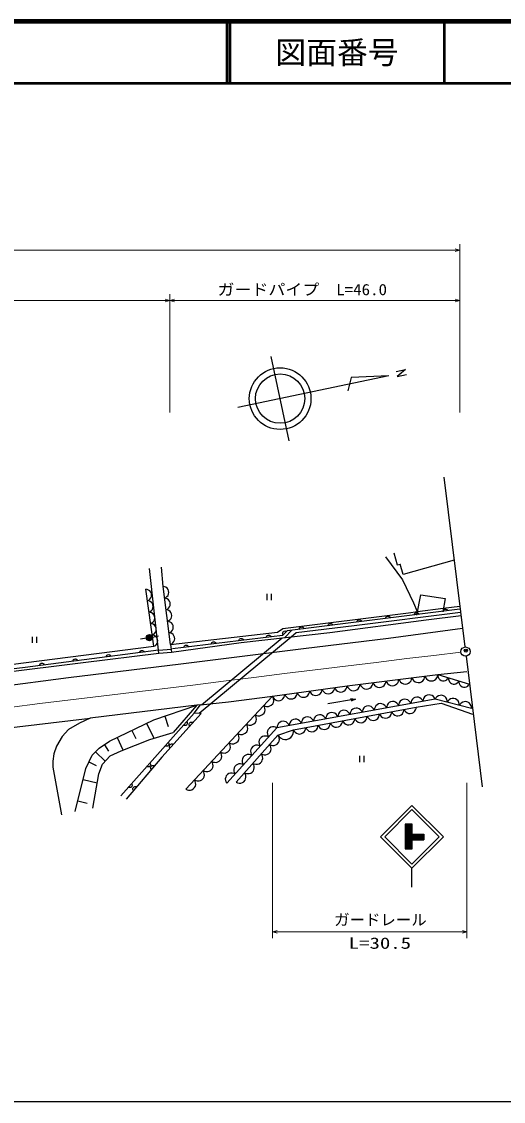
# Model space of a CAD drawing. Units: millimetres, scale not verified. Extents: x 40000 to 680000, y 20000 to 380000.
# Drawn here: x 475478 to 553609, y 205000 to 380000 of the extents above; entities that cross this region are included whole.
import ezdxf
from ezdxf.enums import TextEntityAlignment as Align

# ---------------------------------------------------------------- set-up
doc = ezdxf.new("R2010")
doc.units = ezdxf.units.MM
doc.header["$LTSCALE"] = 1000
doc.header["$PDMODE"] = 32
doc.header["$PDSIZE"] = 500
doc.linetypes.add('CHAIN', pattern=[18.5, 12, -1.5, 3.5, -1.5])
for name, color, linetype, lineweight in [('M-BGD', 7, 'Continuous', 25), ('M-BMK', 2, 'CHAIN', 13), ('M-BMK-OTRS', 5, 'Continuous', 25), ('M-BMK-SRVR', 3, 'Continuous', 25), ('M-STR-HTXT', 7, 'Continuous', 13), ('M-STR-STRC', 7, 'Continuous', 25), ('M-TTL', 2, 'Continuous', 140), ('M-TTL-BAND', 7, 'Continuous', 25), ('M-TTL-LINE', 7, 'Continuous', 50)]:
    doc.layers.add(name, color=color, linetype=linetype, lineweight=lineweight)
doc.layers.add('M-OTRS', color=6, linetype='Continuous')
doc.layers.add('M-TTL-TXT', color=7, linetype='Continuous')
doc.styles.add('ＭＳ ゴシック', font='')
doc.styles.get('ＭＳ ゴシック').set_extended_font_data('MS Gothic')

# ---------------------------------------------------------------- blocks, each defined once
blk = doc.blocks.new('BUHIN78')
at = {"color": 7, "linetype": 'Continuous', "lineweight": 25}
blk.add_lwpolyline([(-397, -49), (-376, 47), (-338, 130), (-274, 226), (-192, 285), (-102, 324), (21, 339), (118, 323), (211, 286), (299, 208), (356, 136), (397, 49)], dxfattribs=at)
blk = doc.blocks.new('BUHIN80')
at = {"color": 7, "linetype": 'Continuous', "lineweight": 25}
blk.add_lwpolyline([(-397, -49), (-377, 46), (-339, 129), (-274, 226), (-193, 284), (-103, 324), (20, 339), (117, 323), (210, 286), (299, 209), (356, 137), (397, 49)], dxfattribs=at)
blk = doc.blocks.new('BUHIN88')
at = {"color": 7, "linetype": 'Continuous', "lineweight": 25}
blk.add_lwpolyline([(-677, -763), (-451, -861), (-221, -902), (79, -902), (320, -815), (536, -687), (746, -450), (848, -220), (905, 29), (869, 327), (798, 546), (677, 763)], dxfattribs=at)
blk = doc.blocks.new('BUHIN90')
at = {"color": 7, "linetype": 'Continuous', "lineweight": 25}
blk.add_lwpolyline([(-995, -184), (-878, -399), (-723, -571), (-489, -754), (-248, -833), (0, -865), (308, -808), (529, -690), (726, -530), (879, -275), (958, -60), (995, 184)], dxfattribs=at)

msp = doc.modelspace()

# ---------------------------------------------------------------- hatches: boundary and pattern name
at = {"layer": 'M-STR-STRC'}
h = msp.add_hatch(dxfattribs=at)
h.set_pattern_fill('USER', color=256, style=0, pattern_type=2)
h.set_pattern_definition([(225, (538839, 249948), (70.7107, -70.7107), [])])
h.paths.add_polyline_path([(537689, 245959), (538839, 245959), (538839, 247417), (540680, 247417), (540680, 248337), (538839, 248337), (538839, 249948), (537689, 249948)])

# ---------------------------------------------------------------- linework, layer by layer
at = {"layer": 'M-BGD'}
for p, q in [((535845, 293885), (536384, 291942)), ((545626, 292697), (537330, 290394)), ((497748, 277623), (496215, 291377)), ((498431, 288448), (498147, 291566)), ((536384, 291942), (536863, 292075)), ((537330, 290394), (536863, 292075)), ((496911, 278755), (495644, 288005)), ((499635, 279072), (498431, 288448)), ((515249, 287254), (515249, 286254)), ((516017, 286254), (516017, 287254)), ((539574, 283825), (540222, 287096)), ((540222, 287096), (544142, 286528)), ((544142, 286528), (543764, 284338)), ((543865, 284925), (546548, 285274)), ((517819, 281633), (538231, 284191)), ((546549, 284751), (518562, 281263)), ((529425, 282142), (546670, 284292)), ((538231, 284191), (539684, 284380)), ((539684, 284380), (543865, 284925)), ((541093, 283053), (546734, 283774)), ((520022, 280990), (529425, 282142)), ((525437, 281005), (541093, 283053)), ((477205, 280306), (477205, 279306)), ((477973, 279306), (477973, 280306)), ((495721, 280062), (494736, 279888)), ((496703, 280252), (497681, 280458)), ((499635, 279072), (516984, 281059)), ((517774, 280504), (499938, 278320)), ((504283, 267901), (519199, 280296)), ((504654, 269250), (517749, 280131)), ((511077, 279373), (525437, 281005)), ((516984, 281059), (517819, 281633)), ((518562, 281263), (517774, 280504)), ((518142, 280171), (519276, 281352)), ((519199, 280296), (520022, 280990)), ((534968, 280013), (521193, 278360)), ((546998, 281653), (534968, 280013)), ((485515, 277321), (496911, 278755)), ((497704, 278121), (499768, 278303)), ((499635, 279072), (499812, 277805)), ((499812, 277805), (511077, 279373)), ((521193, 278360), (501278, 275850)), ((467582, 275051), (485515, 277321)), ((497694, 278109), (476068, 275334)), ((485456, 276138), (497748, 277623)), ((497748, 277623), (499812, 277805)), ((476068, 275334), (455036, 272674)), ((471927, 274456), (485456, 276138)), ((501278, 275850), (483095, 273646)), ((483095, 273646), (466931, 271564)), ((528259, 272336), (542992, 274172)), ((542992, 274172), (547703, 274687)), ((542992, 274172), (548097, 272623)), ((516153, 270670), (528259, 272336)), ((502099, 255585), (516153, 270670)), ((504516, 269265), (509043, 269758)), ((509043, 269758), (516153, 270670)), ((542533, 270214), (516889, 265567)), ((529616, 270214), (525141, 269411)), ((548441, 268665), (542533, 270214)), ((503922, 269197), (486623, 267086)), ((491552, 254524), (503482, 267939)), ((496946, 266858), (503922, 269197)), ((504596, 267886), (498206, 260807)), ((503922, 269197), (500044, 264805)), ((503482, 267939), (504516, 269265)), ((504596, 267886), (503482, 267939)), ((504516, 269265), (503922, 269197)), ((519577, 265223), (539483, 268894)), ((466315, 264688), (486623, 267086)), ((484855, 266288), (483087, 265261)), ((486623, 267086), (484855, 266288)), ((489760, 263379), (496946, 266858)), ((495749, 266278), (496920, 263858)), ((498690, 267443), (499247, 265783)), ((483087, 265261), (482060, 264120)), ((493353, 265119), (493987, 263808)), ((496279, 263664), (500044, 264805)), ((516889, 265567), (508734, 256560)), ((510283, 256732), (517052, 264362)), ((517052, 264362), (519577, 265223)), ((481147, 262580), (480691, 261326)), ((482060, 264120), (481147, 262580)), ((488049, 262238), (489760, 263379)), ((488904, 262809), (489592, 261776)), ((490958, 263959), (491923, 261964)), ((491602, 261839), (496279, 263664)), ((480691, 261326), (480520, 260128)), ((485881, 258930), (486908, 261097)), ((486908, 261097), (488049, 262238)), ((487478, 261668), (489017, 260129)), ((488579, 259672), (489834, 260983)), ((489834, 260983), (491602, 261839)), ((498206, 260807), (492427, 253967)), ((530257, 260990), (530257, 259990)), ((531025, 259990), (531025, 260990)), ((480520, 260128), (480520, 259158)), ((480520, 259158), (481946, 251458)), ((486395, 260014), (487578, 259453)), ((488009, 258075), (488579, 259672)), ((484170, 251972), (485881, 258930)), ((487039, 252542), (488009, 258075)), ((485454, 257190), (487755, 256625)), ((484598, 253711), (486120, 253337))]:
    msp.add_line(p, q, dxfattribs=at)
for points in [[(534492, 293275), (537246, 289547), (539024, 285818), (539598, 284384)], [(495897, 286155), (496100, 286253), (496265, 286389), (496444, 286597), (496527, 286816), (496567, 287043), (496528, 287329), (496428, 287537), (496290, 287726), (496061, 287878), (495866, 287960), (495644, 288005)], [(498672, 286573), (498878, 286671), (499047, 286807), (499229, 287016), (499315, 287237), (499358, 287466), (499320, 287757), (499222, 287968), (499083, 288160), (498853, 288316), (498656, 288401), (498431, 288448)], [(496150, 284305), (496354, 284403), (496519, 284539), (496697, 284747), (496781, 284966), (496820, 285193), (496781, 285480), (496682, 285687), (496543, 285876), (496315, 286028), (496120, 286110), (495897, 286155)], [(498912, 284698), (499119, 284796), (499287, 284932), (499470, 285141), (499556, 285362), (499598, 285591), (499561, 285882), (499462, 286093), (499323, 286285), (499094, 286441), (498897, 286525), (498672, 286573)], [(496404, 282455), (496607, 282554), (496772, 282689), (496951, 282898), (497034, 283116), (497074, 283343), (497034, 283630), (496935, 283838), (496796, 284026), (496568, 284178), (496373, 284260), (496150, 284305)], [(499153, 282823), (499360, 282921), (499528, 283056), (499711, 283266), (499797, 283486), (499839, 283716), (499802, 284007), (499703, 284218), (499564, 284410), (499334, 284566), (499138, 284650), (498912, 284698)], [(496657, 280605), (496860, 280704), (497026, 280840), (497204, 281048), (497287, 281266), (497327, 281493), (497288, 281780), (497189, 281988), (497050, 282176), (496822, 282329), (496627, 282410), (496404, 282455)], [(499394, 280947), (499600, 281045), (499769, 281181), (499952, 281391), (500038, 281611), (500080, 281841), (500042, 282131), (499944, 282343), (499805, 282534), (499575, 282691), (499378, 282775), (499153, 282823)], [(496911, 278755), (497114, 278854), (497279, 278990), (497458, 279198), (497541, 279417), (497580, 279643), (497541, 279930), (497442, 280138), (497303, 280326), (497075, 280479), (496880, 280560), (496657, 280605)], [(499635, 279072), (499841, 279170), (500010, 279306), (500192, 279515), (500278, 279736), (500320, 279966), (500283, 280256), (500184, 280467), (500045, 280659), (499816, 280816), (499619, 280900), (499394, 280947)], [(517880, 280606), (517839, 280695), (517819, 280784), (517813, 280900), (517843, 280996), (517892, 281081), (517981, 281167), (518068, 281212), (518165, 281239), (518282, 281229), (518371, 281206), (518456, 281161)], [(483781, 276324), (483801, 276419), (483839, 276503), (483903, 276600), (483984, 276658), (484074, 276698), (484197, 276714), (484294, 276698), (484387, 276662), (484476, 276584), (484533, 276513), (484575, 276426)], [(489188, 277017), (489208, 277113), (489245, 277196), (489310, 277293), (489391, 277352), (489480, 277392), (489603, 277408), (489700, 277392), (489794, 277355), (489882, 277278), (489940, 277207), (489981, 277119)], [(494594, 277711), (494614, 277806), (494652, 277890), (494716, 277987), (494797, 278046), (494887, 278085), (495010, 278101), (495107, 278085), (495200, 278049), (495289, 277971), (495346, 277900), (495388, 277813)], [(478375, 275630), (478395, 275726), (478432, 275809), (478497, 275906), (478578, 275965), (478667, 276005), (478790, 276020), (478887, 276005), (478981, 275968), (479069, 275891), (479127, 275820), (479168, 275732)], [(532468, 272861), (532577, 272629), (532729, 272439), (532963, 272233), (533210, 272136), (533467, 272088), (533794, 272128), (534031, 272238), (534247, 272393), (534423, 272650), (534519, 272871), (534573, 273123)], [(534573, 273123), (534682, 272891), (534834, 272701), (535068, 272496), (535315, 272398), (535572, 272350), (535898, 272391), (536136, 272500), (536352, 272656), (536528, 272913), (536623, 273133), (536677, 273385)], [(536677, 273385), (536787, 273153), (536938, 272964), (537172, 272758), (537420, 272660), (537677, 272612), (538003, 272653), (538241, 272763), (538456, 272918), (538633, 273175), (538728, 273395), (538782, 273648)], [(538782, 273648), (538891, 273415), (539043, 273226), (539277, 273020), (539524, 272923), (539782, 272875), (540108, 272915), (540345, 273025), (540561, 273180), (540737, 273437), (540833, 273657), (540887, 273910)], [(540887, 273910), (540996, 273678), (541148, 273488), (541382, 273282), (541629, 273185), (541886, 273137), (542212, 273177), (542450, 273287), (542666, 273442), (542842, 273699), (542937, 273920), (542992, 274172)], [(542992, 274172), (542996, 273957), (543048, 273760), (543157, 273523), (543313, 273364), (543494, 273239), (543758, 273159), (543977, 273162), (544195, 273208), (544418, 273345), (544566, 273481), (544693, 273656)], [(544693, 273656), (544698, 273441), (544750, 273244), (544859, 273006), (545015, 272847), (545196, 272723), (545459, 272643), (545679, 272646), (545897, 272691), (546120, 272828), (546268, 272965), (546395, 273140)], [(546395, 273140), (546400, 272925), (546452, 272728), (546561, 272490), (546717, 272331), (546898, 272207), (547161, 272127), (547381, 272130), (547599, 272175), (547822, 272312), (547970, 272448), (548097, 272623)], [(520188, 271225), (520296, 271004), (520444, 270824), (520671, 270629), (520910, 270538), (521157, 270495), (521470, 270538), (521697, 270647), (521902, 270798), (522068, 271047), (522157, 271260), (522206, 271503)], [(522206, 271503), (522313, 271281), (522462, 271101), (522689, 270907), (522928, 270816), (523175, 270773), (523488, 270816), (523714, 270924), (523920, 271076), (524086, 271325), (524175, 271538), (524223, 271781)], [(524223, 271781), (524331, 271559), (524479, 271379), (524707, 271184), (524945, 271094), (525193, 271051), (525505, 271094), (525732, 271202), (525937, 271354), (526103, 271603), (526192, 271815), (526241, 272059)], [(526241, 272059), (526349, 271837), (526497, 271657), (526724, 271462), (526963, 271372), (527210, 271329), (527523, 271372), (527750, 271480), (527955, 271632), (528121, 271881), (528210, 272093), (528259, 272336)], [(528259, 272336), (528368, 272104), (528520, 271915), (528754, 271709), (529001, 271611), (529258, 271563), (529584, 271604), (529822, 271714), (530038, 271869), (530214, 272126), (530309, 272346), (530363, 272599)], [(530363, 272599), (530472, 272366), (530624, 272177), (530858, 271971), (531106, 271874), (531363, 271825), (531689, 271866), (531926, 271976), (532142, 272131), (532319, 272388), (532414, 272608), (532468, 272861)], [(514748, 269161), (514974, 269056), (515205, 269010), (515508, 269002), (515753, 269084), (515975, 269208), (516193, 269442), (516301, 269672), (516365, 269922), (516337, 270224), (516270, 270448), (516153, 270670)], [(516153, 270670), (516261, 270448), (516409, 270268), (516636, 270073), (516875, 269983), (517122, 269940), (517435, 269983), (517662, 270091), (517867, 270243), (518033, 270492), (518122, 270704), (518171, 270947)], [(518171, 270947), (518278, 270726), (518426, 270546), (518654, 270351), (518892, 270260), (519140, 270217), (519452, 270260), (519679, 270369), (519884, 270520), (520051, 270769), (520140, 270982), (520188, 271225)], [(528840, 270294), (529616, 270214), (528915, 269871)], [(536615, 269141), (536500, 269355), (536347, 269526), (536115, 269708), (535877, 269787), (535631, 269819), (535326, 269764), (535107, 269648), (534912, 269490), (534759, 269238), (534680, 269025), (534642, 268784)], [(538588, 269499), (538472, 269712), (538319, 269883), (538088, 270065), (537849, 270144), (537604, 270176), (537298, 270121), (537080, 270005), (536884, 269847), (536731, 269595), (536653, 269383), (536615, 269141)], [(540560, 269856), (540445, 270070), (540292, 270241), (540060, 270423), (539822, 270502), (539577, 270534), (539271, 270478), (539052, 270362), (538857, 270205), (538704, 269953), (538625, 269740), (538588, 269499)], [(539483, 268894), (543499, 269525), (548605, 267747)], [(542533, 270214), (542418, 270427), (542264, 270598), (542033, 270780), (541794, 270859), (541549, 270891), (541243, 270836), (541025, 270720), (540829, 270562), (540676, 270310), (540598, 270097), (540560, 269856)], [(544502, 269697), (544488, 269943), (544420, 270166), (544285, 270433), (544099, 270608), (543887, 270743), (543582, 270823), (543331, 270810), (543083, 270748), (542834, 270582), (542671, 270420), (542533, 270214)], [(546472, 269181), (546457, 269427), (546390, 269650), (546254, 269917), (546069, 270092), (545857, 270227), (545551, 270307), (545300, 270293), (545053, 270232), (544804, 270066), (544640, 269903), (544502, 269697)], [(548441, 268665), (548427, 268911), (548359, 269134), (548224, 269401), (548038, 269576), (547826, 269710), (547521, 269790), (547270, 269777), (547022, 269716), (546774, 269549), (546610, 269387), (546472, 269181)], [(513342, 267653), (513568, 267548), (513800, 267501), (514103, 267494), (514348, 267575), (514570, 267700), (514787, 267934), (514896, 268164), (514960, 268414), (514931, 268716), (514865, 268939), (514748, 269161)], [(526752, 267354), (526637, 267568), (526484, 267739), (526252, 267921), (526014, 268000), (525769, 268032), (525463, 267976), (525244, 267860), (525049, 267703), (524896, 267451), (524817, 267238), (524780, 266997)], [(528725, 267712), (528610, 267925), (528456, 268096), (528225, 268278), (527986, 268357), (527741, 268389), (527435, 268334), (527217, 268218), (527022, 268060), (526869, 267808), (526790, 267595), (526752, 267354)], [(530697, 268069), (530582, 268283), (530429, 268453), (530197, 268636), (529959, 268715), (529714, 268747), (529408, 268691), (529190, 268575), (528994, 268418), (528841, 268166), (528762, 267953), (528725, 267712)], [(532670, 268427), (532555, 268640), (532402, 268811), (532170, 268993), (531931, 269072), (531686, 269104), (531381, 269049), (531162, 268933), (530967, 268775), (530814, 268523), (530735, 268310), (530697, 268069)], [(534642, 268784), (534527, 268997), (534374, 269168), (534142, 269350), (533904, 269430), (533659, 269461), (533353, 269406), (533135, 269290), (532939, 269132), (532786, 268881), (532708, 268668), (532670, 268427)], [(502257, 266561), (502304, 266476), (502331, 266388), (502346, 266273), (502323, 266175), (502282, 266087), (502199, 265994), (502116, 265942), (502022, 265908), (501904, 265909), (501814, 265925), (501725, 265963)], [(502730, 265820), (502684, 265905), (502658, 265993), (502643, 266108), (502667, 266206), (502709, 266294), (502792, 266386), (502876, 266437), (502970, 266470), (503088, 266469), (503178, 266453), (503266, 266413)], [(510532, 264636), (510758, 264531), (510989, 264484), (511292, 264477), (511537, 264558), (511759, 264683), (511977, 264917), (512085, 265147), (512149, 265397), (512120, 265699), (512054, 265922), (511937, 266144)], [(511937, 266144), (512163, 266039), (512394, 265993), (512697, 265985), (512943, 266067), (513164, 266191), (513382, 266425), (513491, 266655), (513555, 266905), (513526, 267207), (513460, 267431), (513342, 267653)], [(518862, 265925), (518747, 266138), (518594, 266309), (518362, 266491), (518124, 266570), (517878, 266602), (517573, 266547), (517354, 266431), (517159, 266273), (517006, 266021), (516927, 265808), (516889, 265567)], [(520834, 266282), (520719, 266495), (520566, 266666), (520335, 266848), (520096, 266927), (519851, 266959), (519545, 266904), (519327, 266788), (519131, 266630), (518978, 266379), (518900, 266166), (518862, 265925)], [(522807, 266639), (522692, 266853), (522539, 267024), (522307, 267206), (522069, 267285), (521823, 267317), (521518, 267261), (521299, 267145), (521104, 266988), (520951, 266736), (520872, 266523), (520834, 266282)], [(524780, 266997), (524664, 267210), (524511, 267381), (524280, 267563), (524041, 267642), (523796, 267674), (523490, 267619), (523272, 267503), (523076, 267345), (522923, 267093), (522845, 266881), (522807, 266639)], [(509126, 263127), (509352, 263022), (509584, 262976), (509887, 262968), (510132, 263050), (510353, 263174), (510571, 263408), (510680, 263638), (510744, 263888), (510715, 264190), (510649, 264414), (510532, 264636)], [(516889, 265567), (516666, 265667), (516438, 265710), (516140, 265713), (515901, 265629), (515685, 265504), (515474, 265271), (515371, 265044), (515311, 264797), (515344, 264501), (515412, 264282), (515530, 264066)], [(517052, 264362), (517246, 264104), (517481, 263910), (517822, 263716), (518151, 263659), (518480, 263666), (518872, 263799), (519136, 263995), (519362, 264241), (519513, 264603), (519575, 264898), (519577, 265223)], [(499274, 263207), (499322, 263122), (499348, 263035), (499363, 262919), (499341, 262822), (499299, 262733), (499217, 262640), (499133, 262589), (499039, 262555), (498921, 262555), (498831, 262571), (498743, 262610)], [(499536, 262280), (499489, 262366), (499463, 262453), (499449, 262569), (499472, 262666), (499514, 262755), (499597, 262847), (499681, 262898), (499776, 262931), (499893, 262930), (499983, 262913), (500072, 262874)], [(507721, 261619), (507947, 261514), (508178, 261467), (508481, 261460), (508726, 261541), (508948, 261666), (509166, 261900), (509274, 262130), (509339, 262380), (509310, 262682), (509243, 262905), (509126, 263127)], [(514171, 262565), (513947, 262665), (513719, 262707), (513422, 262710), (513182, 262627), (512966, 262501), (512756, 262269), (512652, 262041), (512593, 261795), (512625, 261499), (512693, 261280), (512812, 261064)], [(515530, 264066), (515307, 264166), (515079, 264208), (514781, 264212), (514541, 264128), (514325, 264003), (514115, 263770), (514011, 263543), (513952, 263296), (513984, 263000), (514053, 262781), (514171, 262565)], [(506315, 260111), (506542, 260005), (506773, 259959), (507076, 259951), (507321, 260033), (507543, 260158), (507761, 260391), (507869, 260621), (507933, 260872), (507904, 261173), (507838, 261397), (507721, 261619)], [(512812, 261064), (512588, 261164), (512360, 261206), (512063, 261209), (511823, 261126), (511607, 261000), (511396, 260768), (511293, 260540), (511233, 260294), (511266, 259998), (511334, 259779), (511453, 259563)], [(496292, 259854), (496339, 259769), (496365, 259681), (496381, 259566), (496358, 259468), (496317, 259379), (496234, 259286), (496151, 259235), (496056, 259201), (495939, 259201), (495849, 259217), (495760, 259256)], [(496503, 258792), (496454, 258876), (496425, 258963), (496407, 259078), (496427, 259176), (496466, 259266), (496546, 259360), (496628, 259414), (496722, 259450), (496839, 259453), (496930, 259439), (497020, 259403)], [(504910, 258602), (505136, 258497), (505368, 258451), (505671, 258443), (505916, 258525), (506137, 258649), (506355, 258883), (506464, 259113), (506528, 259363), (506499, 259665), (506433, 259889), (506315, 260111)], [(511453, 259563), (511229, 259663), (511001, 259705), (510703, 259708), (510464, 259625), (510248, 259499), (510037, 259267), (509934, 259039), (509874, 258793), (509907, 258497), (509975, 258278), (510093, 258061)], [(503505, 257094), (503731, 256989), (503962, 256942), (504265, 256935), (504510, 257016), (504732, 257141), (504950, 257375), (505058, 257604), (505122, 257855), (505094, 258156), (505027, 258380), (504910, 258602)], [(510093, 258061), (509870, 258162), (509642, 258204), (509344, 258207), (509105, 258124), (508889, 257998), (508678, 257765), (508575, 257538), (508515, 257291), (508548, 256996), (508616, 256777), (508734, 256560)], [(493309, 256500), (493357, 256415), (493383, 256327), (493398, 256212), (493376, 256114), (493334, 256025), (493252, 255933), (493168, 255881), (493074, 255847), (492956, 255847), (492866, 255863), (492777, 255902)], [(493614, 255372), (493564, 255456), (493535, 255543), (493517, 255658), (493537, 255756), (493577, 255846), (493657, 255940), (493739, 255994), (493832, 256030), (493950, 256033), (494040, 256019), (494130, 255983)], [(502099, 255585), (502325, 255480), (502557, 255434), (502860, 255426), (503105, 255508), (503327, 255632), (503544, 255866), (503653, 256096), (503717, 256346), (503688, 256648), (503622, 256872), (503505, 257094)]]:
    msp.add_lwpolyline(points, dxfattribs=at)
for radius in [498, 440, 382, 322, 265, 195, 135, 77.5, 15]:
    msp.add_circle((496214, 280149), radius, dxfattribs=at)
at = {"layer": 'M-BMK'}
msp.add_lwpolyline([(448734, 265809), (453686, 266408), (458647, 267011), (463598, 267618), (468557, 268235), (473505, 268860), (478463, 269487), (483412, 270102), (488373, 270698), (493326, 271283), (498289, 271870), (503240, 272470), (508200, 273086), (513149, 273708), (518108, 274330), (523059, 274944), (528020, 275553), (532972, 276155), (537935, 276755), (542322, 277283), (546720, 277811)], dxfattribs=at)
at = {"layer": 'M-BMK-OTRS'}
for p, q in [((543950, 306185), (547372, 278645)), ((547557, 277156), (550190, 255961))]:
    msp.add_line(p, q, dxfattribs=at)
at = {"layer": 'M-BMK-SRVR'}
for p, q in [((518841, 312045), (515970, 325748)), ((535023, 322588), (510554, 317461)), ((528945, 322336), (528376, 320173)), ((535023, 322588), (528945, 322336)), ((536207, 323281), (537717, 323598)), ((537717, 323598), (536367, 322497)), ((536367, 322497), (537881, 322822))]:
    msp.add_line(p, q, dxfattribs=at)
for centre, radius in [((517405, 318896), 5000), ((517405, 318896), 4000), ((547464, 277901), 746)]:
    msp.add_circle(centre, radius, dxfattribs=at)
at = {"layer": 'M-OTRS'}
msp.add_point((547518, 278055), dxfattribs=at)
at = {"layer": 'M-STR-HTXT'}
for p, q in [((546549, 343940), (546549, 316634)), ((343855, 342940), (546549, 342940)), ((414527, 334807), (499500, 334807)), ((499500, 335807), (499500, 316634)), ((499500, 334807), (546549, 334807)), ((516153, 256613), (516153, 231472)), ((547703, 231472), (547703, 256613)), ((516153, 232472), (547703, 232472))]:
    msp.add_line(p, q, dxfattribs=at)
for points in [[(545799, 343156), (546549, 342940), (545799, 342726)], [(498750, 335023), (499500, 334807), (498750, 334594)], [(500250, 334592), (499500, 334807), (500250, 335021)], [(545799, 335023), (546549, 334807), (545799, 334594)], [(516903, 232256), (516153, 232472), (516903, 232686)], [(546953, 232688), (547703, 232472), (546953, 232258)]]:
    msp.add_lwpolyline(points, dxfattribs=at)
at = {"layer": 'M-STR-STRC'}
for p, q in [((538776, 252969), (533685, 247878)), ((538776, 252290), (534364, 247878)), ((543867, 247878), (538776, 252969)), ((543188, 247878), (538776, 252290)), ((537689, 249948), (537689, 245959)), ((538839, 249948), (537689, 249948)), ((538839, 248337), (538839, 249948)), ((538776, 242787), (533685, 247878)), ((538776, 243466), (534364, 247878)), ((538776, 242787), (543867, 247878)), ((538776, 243466), (543188, 247878)), ((538839, 248337), (540680, 248337)), ((538839, 245959), (538839, 247417)), ((538839, 247417), (540680, 247417)), ((540680, 248337), (540680, 247417)), ((537689, 245959), (538839, 245959)), ((538776, 239732), (538776, 242787))]:
    msp.add_line(p, q, dxfattribs=at)
at = {"layer": 'M-TTL'}
msp.add_line((680000, 380000), (40000, 380000), dxfattribs=at)
at = {"layer": 'M-TTL-BAND'}
msp.add_line((40000, 205000), (579000, 205000), dxfattribs=at)
at = {"layer": 'M-TTL-LINE'}
for p, q in [((508747, 380000), (508747, 370000)), ((509247, 380000), (509247, 370000)), ((543997, 380000), (543997, 370000)), ((40000, 370000), (680000, 370000))]:
    msp.add_line(p, q, dxfattribs=at)

# ---------------------------------------------------------------- block references
at = {"layer": 'M-BGD'}
for name, p in [('BUHIN80', (534888, 283297)), ('BUHIN80', (539553, 283879)), ('BUHIN80', (544217, 284460)), ('BUHIN80', (520894, 281553)), ('BUHIN80', (525559, 282135)), ('BUHIN80', (530224, 282716)), ('BUHIN78', (511085, 279685)), ('BUHIN78', (515544, 280231)), ('BUHIN78', (502168, 278593)), ('BUHIN78', (506627, 279139)), ('BUHIN90', (532516, 267609)), ('BUHIN90', (534507, 267977)), ('BUHIN90', (536497, 268344)), ('BUHIN90', (538488, 268711)), ('BUHIN90', (524553, 266141)), ('BUHIN90', (526544, 266508)), ('BUHIN90', (528535, 266875)), ('BUHIN90', (530525, 267242)), ('BUHIN88', (516375, 263599)), ('BUHIN90', (520572, 265406)), ('BUHIN90', (522563, 265774)), ('BUHIN88', (515022, 262073)), ('BUHIN88', (513668, 260547)), ('BUHIN88', (512314, 259021)), ('BUHIN88', (510960, 257495))]:
    msp.add_blockref(name, p, dxfattribs=at)

# ---------------------------------------------------------------- texts
at = {"layer": 'M-STR-HTXT', "style": 'ＭＳ ゴシック'}
for s, width, p in [('ガードパイプ\u3000L=46.0', 1.1, (507248, 335107)), ('L=30.5', 1.35, (528531, 229185))]:
    msp.add_text(s, height=1833, dxfattribs=dict(at, width=width)).set_placement(p, align=Align.BOTTOM_LEFT)
msp.add_text('ガードレール', height=1833, dxfattribs=at).set_placement((526167, 232972), align=Align.BOTTOM_LEFT)
at = {"layer": 'M-TTL-TXT', "style": 'ＭＳ ゴシック'}
msp.add_text('図面番号', height=3666, dxfattribs=at).set_placement((526622, 375000), align=Align.MIDDLE_CENTER)

doc.saveas('drawing.dxf')
